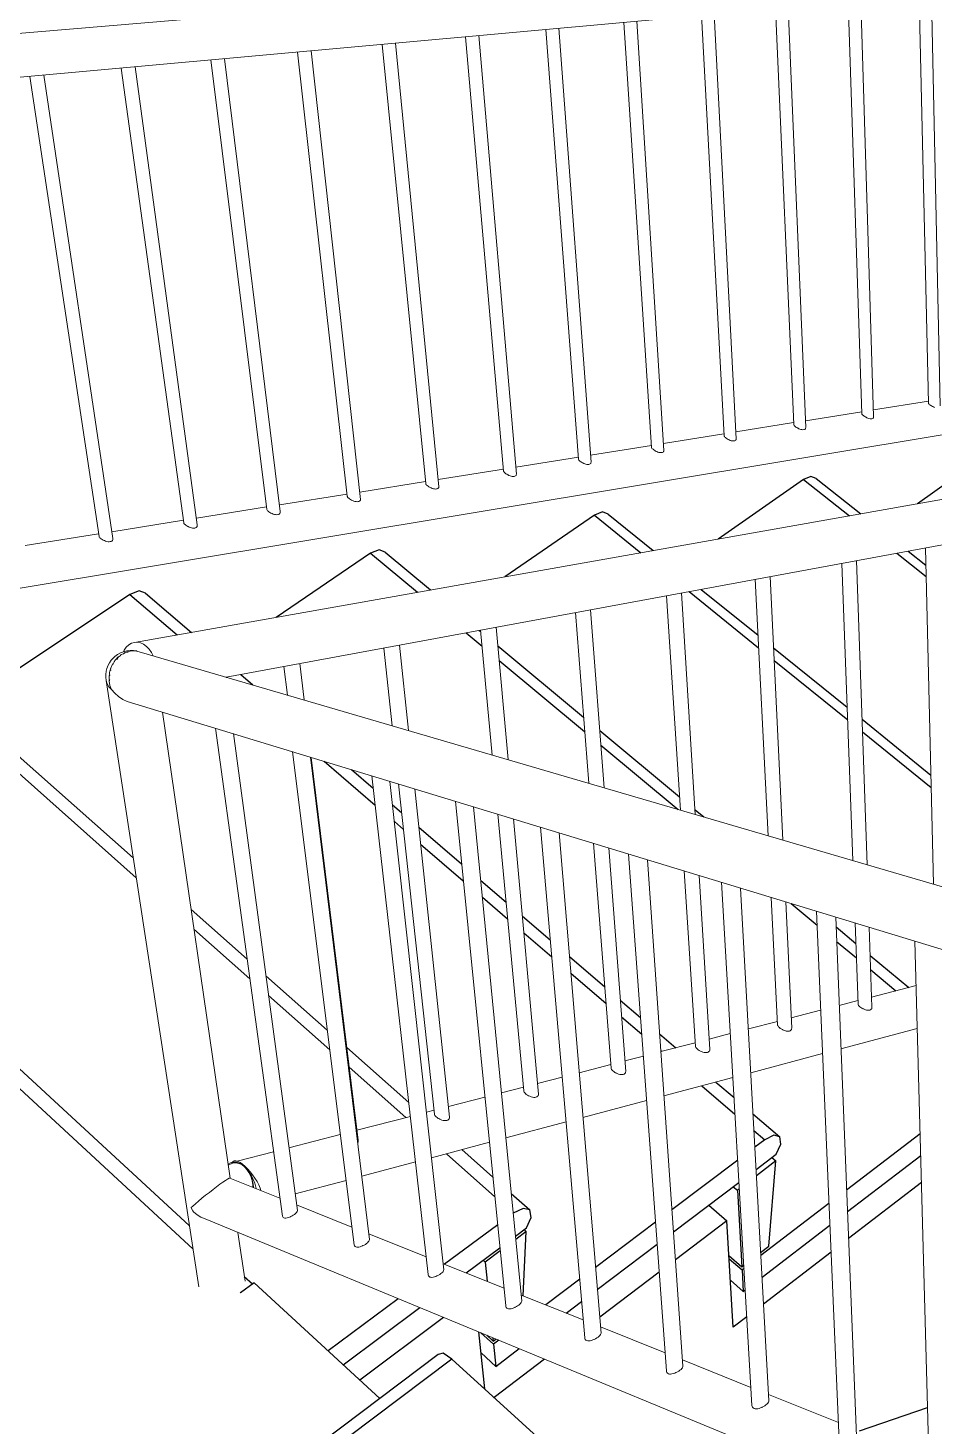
# Model space of a CAD drawing. Header units: millimetres. Extents: x 14140 to 38780, y -11415 to 1223.
# Drawn here: x 31313 to 32616, y -6494 to -4482 of the extents above; entities that cross this region are included whole.
import ezdxf

# ---------------------------------------------------------------- set-up
doc = ezdxf.new("R2010")
doc.units = ezdxf.units.MM
doc.header["$MEASUREMENT"] = 0
doc.layers.add('NewA-Ee_35_10-M_StairsInternal', color=7, linetype='Continuous')
doc.layers.add('NewA-Ss_25_15_60_05-M_BalustradeAndGuardingSystems', color=7, linetype='Continuous')

# ---------------------------------------------------------------- blocks, each defined once
blk = doc.blocks.new('Section Elem_9_2', base_point=(32826.8, -4960.2))
at = {"layer": 'NewA-Ee_35_10-M_StairsInternal', "linetype": 'Continuous'}
for p, q in [((32709.5, -5084.3), (32592.5, -5167.1)), ((32439.5, -5127.7), (32428.6, -5132.2)), ((32446.8, -5130.9), (32439.5, -5127.7)), ((32428.6, -5132.2), (32305.9, -5217.9)), ((32428.6, -5132.2), (32494.8, -5184.4)), ((32446.8, -5130.9), (32511, -5181.5)), ((32128.2, -5183.5), (31999.2, -5272.3)), ((32139.8, -5178.8), (32128.2, -5183.5)), ((32128.2, -5183.5), (32194.9, -5237.6)), ((32147.7, -5182), (32139.8, -5178.8)), ((32147.7, -5182), (32212.5, -5234.4)), ((31806.1, -5238.4), (31670.2, -5330.6)), ((31818.5, -5233.5), (31806.1, -5238.4)), ((31806.1, -5238.4), (31873.4, -5294.6)), ((31827.1, -5236.8), (31818.5, -5233.5)), ((31827.1, -5236.8), (31892.5, -5291.2)), ((32563, -5238.2), (32605.3, -5271.6)), ((32579.2, -5235.2), (32604.9, -5255.5)), ((32281.6, -5290.3), (32363.3, -5356.4)), ((31460, -5297.5), (31218.9, -5458.5)), ((31473.2, -5292.3), (31460, -5297.5)), ((31460, -5297.5), (31527.8, -5355.8)), ((31482.6, -5295.6), (31473.2, -5292.3)), ((31482.6, -5295.6), (31548.5, -5352.2)), ((32264.1, -5293.6), (32364.2, -5374.6)), ((31962.5, -5349.4), (31964.6, -5351.2)), ((31087.9, -5366.1), (31469.1, -5705.4)), ((31112.4, -5364), (31464.8, -5676.9)), ((31943.5, -5352.9), (31966.6, -5372.2)), ((31989.1, -5371.5), (32112.4, -5474.1)), ((32385.5, -5374.3), (32491.6, -5460.1)), ((31991, -5392.5), (32114, -5495)), ((32386.4, -5392.6), (32492.3, -5478.3)), ((31598.6, -5416.7), (31598.7, -5416.8)), ((31619.3, -5412.9), (31636.8, -5427.9)), ((30686.3, -5440.1), (31550.9, -6239.9)), ((30712.9, -5437.7), (31545.8, -6206.3)), ((32512.9, -5477.3), (32612.1, -5557.5)), ((32135.7, -5493.5), (32250.4, -5588.8)), ((32513.6, -5495.5), (32612.5, -5575.7)), ((32137.3, -5514.4), (32248.5, -5607.1)), ((31739.5, -5537.8), (31812.7, -5600.7)), ((31778.9, -5549.8), (31809.9, -5576.5)), ((31837.7, -5600.3), (31850.8, -5611.5)), ((32272.7, -5607.4), (32285.2, -5617.8)), ((31840.4, -5624.5), (31853.5, -5635.8)), ((31875.5, -5632.7), (31937, -5685.5)), ((31878, -5656.9), (31939.4, -5709.6)), ((31964.6, -5709.2), (32001, -5740.4)), ((31967, -5733.4), (32003.2, -5764.5)), ((31548, -5750.8), (31628.7, -5822.5)), ((32411, -5742.4), (32448.2, -5773.4)), ((32024.5, -5760.5), (32064.5, -5794.9)), ((31552.1, -5779.2), (31632.6, -5850.8)), ((32026.7, -5784.6), (32066.6, -5819)), ((32475.6, -5776.2), (32504.1, -5799.9)), ((32476.4, -5796.9), (32504.9, -5820.6)), ((32092, -5818.5), (32142.8, -5862.1)), ((32524.6, -5817), (32580.2, -5863.1)), ((31655.5, -5846.3), (31743.9, -5924.8)), ((32094, -5842.6), (32144.7, -5886.1)), ((32525.4, -5837.7), (32561.6, -5867.9)), ((31659.3, -5874.7), (31747.4, -5953.1)), ((32165.2, -5881.3), (32194.4, -5906.3)), ((32167.1, -5905.3), (32196.1, -5930.3)), ((32221.8, -5929.8), (32245.2, -5949.9)), ((31771.8, -5949.6), (31861, -6028.9)), ((32223.5, -5953.8), (32225, -5955.1)), ((31775.2, -5977.8), (31856.9, -6050.5)), ((32282.6, -6004.6), (32330.2, -6045.6)), ((32302.7, -5999.3), (32328.8, -6021.7)), ((32356.1, -6045.1), (32394.7, -6078.2)), ((32357.4, -6069), (32372.9, -6082.3)), ((32386, -6075.8), (32372.9, -6082.3)), ((32394.7, -6078.2), (32386, -6075.8)), ((32596.5, -6073.8), (32490.7, -6154.7)), ((32372.9, -6082.3), (32358.7, -6093)), ((32389.4, -6103.2), (32396, -6088.6)), ((32396, -6088.6), (32394.7, -6078.2)), ((31915.3, -6102.5), (31984.9, -6164.5)), ((31937.3, -6096.6), (31982.1, -6136.4)), ((32334.1, -6111.6), (32239.5, -6183)), ((32360.5, -6125.1), (32389.4, -6103.2)), ((32389.1, -6112.8), (32361, -6134.1)), ((32378.9, -6235.6), (32389.1, -6112.8)), ((32383.3, -6107.8), (32389.1, -6112.8)), ((32491.9, -6185.8), (32597.4, -6104.9)), ((32241.8, -6215), (32335.9, -6143.7)), ((32327.7, -6149.9), (32333.6, -6154.9)), ((32336.5, -6152.8), (32333.6, -6154.9)), ((32333.6, -6154.9), (32340, -6265.3)), ((32598.4, -6144), (32493.5, -6224.7)), ((32008.5, -6159.8), (32035, -6183.4)), ((32292.6, -6176.5), (32318.5, -6199)), ((32465.4, -6174.1), (32367.4, -6249.1)), ((32011.2, -6187.8), (32011.4, -6188)), ((32011.4, -6188), (32011.2, -6188.1)), ((32025.4, -6181.1), (32011.4, -6188)), ((32035, -6183.4), (32025.4, -6181.1)), ((32030.3, -6209.3), (32036.9, -6194.1)), ((32036.9, -6194.1), (32035, -6183.4)), ((31988.9, -6204.7), (31912.5, -6261.6)), ((32014.4, -6221.1), (32030.3, -6209.3)), ((32029.9, -6214.4), (32014.9, -6225.7)), ((32025.4, -6307), (32029.9, -6214.4)), ((32027, -6211.7), (32029.9, -6214.4)), ((32215.9, -6200.8), (32129.6, -6266)), ((32318.5, -6199), (32244.6, -6255.1)), ((32327.8, -6352.3), (32318.5, -6199)), ((32369.1, -6280), (32466.7, -6205.1)), ((32132.2, -6297.9), (32218.2, -6232.8)), ((32367.1, -6244.6), (32378.9, -6235.6)), ((31943.5, -6274), (31992.2, -6237.7)), ((31967.8, -6255.9), (31970.8, -6258.6)), ((31992.7, -6242.2), (31970.8, -6258.6)), ((32321.5, -6249.1), (32340, -6265.3)), ((32321.8, -6253.6), (32340.3, -6269.8)), ((32468.4, -6244.1), (32371.2, -6318.9)), ((31970.8, -6258.6), (31973.6, -6286.1)), ((32221.1, -6272.9), (32135.6, -6337.9)), ((32340, -6265.3), (32342.9, -6263.1)), ((32343.2, -6267.6), (32340.3, -6269.8)), ((32340.3, -6269.8), (32342.1, -6300.7)), ((31624.5, -6279), (31636.4, -6289.9)), ((32106.9, -6283.1), (32058, -6320.1)), ((32323.6, -6284.5), (32342.1, -6300.7)), ((31618.3, -6302.2), (31618.9, -6302.8)), ((31619.1, -6302.6), (31619.1, -6302.6)), ((31845.9, -6311.2), (31745.1, -6386.3)), ((32087.4, -6331.9), (32109.6, -6315)), ((32342.1, -6300.7), (32344.9, -6298.5)), ((31766.7, -6406.2), (31876.8, -6323.9)), ((32347.2, -6337.3), (32327.8, -6352.3)), ((31910.9, -6338), (31790.6, -6428.2)), ((31970.4, -6441), (31961.8, -6359)), ((31964.8, -6360.3), (31982.9, -6376.7)), ((31973.3, -6363.8), (31982.4, -6372.1)), ((31982, -6367.4), (31982.4, -6372.1)), ((31982.4, -6372.1), (31986.3, -6369.2)), ((31990.6, -6370.9), (31982.9, -6376.7)), ((31982.9, -6376.7), (31986.2, -6408.5)), ((31965, -6389.2), (31986.2, -6408.5)), ((31986.2, -6408.5), (32019.8, -6383)), ((32056.4, -6398.1), (31983.8, -6453.2)), ((32509.5, -6501.5), (32607.2, -6467.8))]:
    blk.add_line(p, q, dxfattribs=at)
blk = doc.blocks.new('Section Elem_10_2', base_point=(32826.8, -4960.2))
at = {"layer": 'NewA-Ee_35_10-M_StairsInternal', "linetype": 'Continuous'}
for p, q in [((31638.8, -6288.2), (31619.1, -6302.6)), ((31819.5, -6454.9), (31638.8, -6288.2)), ((31903.5, -6391.6), (31227.9, -6899.9)), ((31910.7, -6389.7), (31903.5, -6391.6)), ((31923.2, -6397.9), (31910.7, -6389.7)), ((31923.2, -6397.9), (31244.7, -6909.2)), ((32146.2, -6601.2), (31923.2, -6397.9))]:
    blk.add_line(p, q, dxfattribs=at)
blk = doc.blocks.new('Section Elem_14_2', base_point=(32826.8, -4960.2))
at = {"layer": 'NewA-Ss_25_15_60_05-M_BalustradeAndGuardingSystems', "color": 6, "linetype": 'Continuous', "lineweight": 13}
for p, q in [((30532.1, -4555.3), (33094.5, -4338.6)), ((30555.8, -4621.4), (33102.7, -4389.5)), ((32493.1, -4445), (32512.6, -5037.6)), ((32511, -4443.4), (32529.6, -5041.7)), ((32595, -4435.7), (32608.4, -5022.2)), ((32612.6, -4434.1), (32625.1, -5026.3)), ((32281.8, -4464.2), (32314.4, -5069.4)), ((32300.1, -4462.6), (32331.9, -5073.6)), ((32388.7, -4454.5), (32414.6, -5053.3)), ((32406.8, -4452.9), (32431.9, -5057.5)), ((32058, -4484.6), (32105.1, -5103)), ((32076.8, -4482.9), (32123.2, -5107.3)), ((32170.4, -4474.4), (32210.2, -5086.1)), ((32189, -4472.7), (32228, -5090.4)), ((31822.6, -4506.1), (31885.6, -5138.2)), ((31841.8, -4504.3), (31904.3, -5142.6)), ((31942.7, -4495.1), (31997.5, -5120.2)), ((31961.7, -4493.4), (32015.9, -5124.6)), ((31596.2, -4526.7), (31676, -5178.3)), ((31701.1, -4517.1), (31772.6, -5156.3)), ((31720.6, -4515.3), (31791.6, -5160.8)), ((31447.4, -4540.2), (31537.3, -5194.7)), ((31467.6, -4538.4), (31556.8, -5197.6)), ((31576.4, -4528.5), (31656.9, -5175.5)), ((31315.8, -4552.2), (31415.6, -5214.3)), ((31336.3, -4550.3), (31435.4, -5217.1)), ((31466.4, -5366.7), (33934.7, -4929.1)), ((30759.1, -5378.8), (33105.7, -4988.5)), ((31598.5, -5416.7), (33949, -4981.8)), ((32529.3, -5032), (32608.3, -5019.3)), ((32608.5, -5022.5), (32608.4, -5022.2)), ((32608.6, -5022.7), (32608.5, -5022.5)), ((32609, -5023.4), (32608.6, -5022.7)), ((32609.7, -5024.1), (32609, -5023.4)), ((32610.6, -5024.7), (32609.7, -5024.1)), ((32611.7, -5025.6), (32610.6, -5024.7)), ((32612.9, -5026.4), (32611.7, -5025.6)), ((32614.3, -5027.1), (32612.9, -5026.4)), ((32614.3, -5027.1), (32614.6, -5027.2)), ((32615.7, -5027.8), (32614.6, -5027.2)), ((32617.2, -5028.5), (32615.7, -5027.8)), ((32431.5, -5047.6), (32512.5, -5034.7)), ((32512.7, -5037.9), (32512.6, -5037.6)), ((32512.8, -5038.1), (32512.7, -5037.9)), ((32513.2, -5038.8), (32512.8, -5038.1)), ((32513.9, -5039.5), (32513.2, -5038.8)), ((32514.8, -5040.2), (32513.9, -5039.5)), ((32515.9, -5041), (32514.8, -5040.2)), ((32517.1, -5041.8), (32515.9, -5041)), ((32518.5, -5042.5), (32517.1, -5041.8)), ((32518.5, -5042.5), (32518.9, -5042.7)), ((32520, -5043.3), (32518.9, -5042.7)), ((32521.5, -5043.9), (32520, -5043.3)), ((32522.9, -5044.4), (32521.5, -5043.9)), ((32524.4, -5044.7), (32522.9, -5044.4)), ((32525.7, -5044.8), (32524.4, -5044.7)), ((32526.9, -5044.7), (32525.7, -5044.8)), ((32527.9, -5044.5), (32526.9, -5044.7)), ((32528.7, -5044), (32527.9, -5044.5)), ((32529.2, -5043.4), (32528.7, -5044)), ((32529.5, -5042.6), (32529.2, -5043.4)), ((32529.6, -5041.7), (32529.5, -5042.6)), ((32227.3, -5080.3), (32314.2, -5066.4)), ((32314.5, -5069.7), (32314.4, -5069.4)), ((32314.5, -5069.9), (32314.5, -5069.7)), ((32314.9, -5070.6), (32314.5, -5069.9)), ((32331.4, -5063.7), (32414.5, -5050.4)), ((32414.7, -5053.7), (32414.6, -5053.3)), ((32414.8, -5053.8), (32414.7, -5053.7)), ((32415.2, -5054.5), (32414.8, -5053.8)), ((32415.9, -5055.2), (32415.2, -5054.5)), ((32416.8, -5055.9), (32415.9, -5055.2)), ((32417.9, -5056.8), (32416.8, -5055.9)), ((32419.2, -5057.6), (32417.9, -5056.8)), ((32420.5, -5058.3), (32419.2, -5057.6)), ((32420.5, -5058.3), (32420.9, -5058.5)), ((32422, -5059.1), (32420.9, -5058.5)), ((32423.5, -5059.7), (32422, -5059.1)), ((32425, -5060.2), (32423.5, -5059.7)), ((32426.5, -5060.5), (32425, -5060.2)), ((32427.8, -5060.6), (32426.5, -5060.5)), ((32429, -5060.5), (32427.8, -5060.6)), ((32430.1, -5060.3), (32429, -5060.5)), ((32430.9, -5059.8), (32430.1, -5060.3)), ((32431.5, -5059.2), (32430.9, -5059.8)), ((32431.8, -5058.4), (32431.5, -5059.2)), ((32431.9, -5057.5), (32431.8, -5058.4)), ((32122.4, -5097.1), (32210, -5083.1)), ((32210.3, -5086.5), (32210.2, -5086.1)), ((32210.3, -5086.6), (32210.3, -5086.5)), ((32210.7, -5087.4), (32210.3, -5086.6)), ((32211.4, -5088.1), (32210.7, -5087.4)), ((32212.3, -5088.8), (32211.4, -5088.1)), ((32213.4, -5089.7), (32212.3, -5088.8)), ((32214.7, -5090.5), (32213.4, -5089.7)), ((32315.6, -5071.3), (32314.9, -5070.6)), ((32316.5, -5072), (32315.6, -5071.3)), ((32317.6, -5072.9), (32316.5, -5072)), ((32318.9, -5073.8), (32317.6, -5072.9)), ((32320.3, -5074.5), (32318.9, -5073.8)), ((32320.3, -5074.5), (32320.7, -5074.6)), ((32321.8, -5075.3), (32320.7, -5074.6)), ((32323.3, -5075.9), (32321.8, -5075.3)), ((32324.9, -5076.4), (32323.3, -5075.9)), ((32326.3, -5076.7), (32324.9, -5076.4)), ((32327.7, -5076.8), (32326.3, -5076.7)), ((32329, -5076.7), (32327.7, -5076.8)), ((32330, -5076.4), (32329, -5076.7)), ((32330.8, -5076), (32330, -5076.4)), ((32331.5, -5075.3), (32330.8, -5076)), ((32331.8, -5074.5), (32331.5, -5075.3)), ((32331.9, -5073.6), (32331.8, -5074.5)), ((32015, -5114.4), (32104.9, -5100)), ((32105.2, -5103.3), (32105.1, -5103)), ((32105.2, -5103.5), (32105.2, -5103.3)), ((32105.6, -5104.2), (32105.2, -5103.5)), ((32106.3, -5105), (32105.6, -5104.2)), ((32107.2, -5105.7), (32106.3, -5105)), ((32108.3, -5106.6), (32107.2, -5105.7)), ((32109.6, -5107.5), (32108.3, -5106.6)), ((32111.1, -5108.2), (32109.6, -5107.5)), ((32111.1, -5108.2), (32111.4, -5108.4)), ((32112.6, -5109), (32111.4, -5108.4)), ((32114.2, -5109.7), (32112.6, -5109)), ((32115.8, -5110.2), (32114.2, -5109.7)), ((32117.3, -5110.5), (32115.8, -5110.2)), ((32121.1, -5110.2), (32120, -5110.5)), ((32122, -5109.7), (32121.1, -5110.2)), ((32122.7, -5109), (32122, -5109.7)), ((32123.1, -5108.2), (32122.7, -5109)), ((32123.2, -5107.3), (32123.1, -5108.2)), ((32216.1, -5091.3), (32214.7, -5090.5)), ((32216.1, -5091.3), (32216.5, -5091.4)), ((32217.6, -5092.1), (32216.5, -5091.4)), ((32219.2, -5092.7), (32217.6, -5092.1)), ((32220.8, -5093.2), (32219.2, -5092.7)), ((32222.3, -5093.5), (32220.8, -5093.2)), ((32223.7, -5093.6), (32222.3, -5093.5)), ((32224.9, -5093.5), (32223.7, -5093.6)), ((32226, -5093.2), (32224.9, -5093.5)), ((32226.9, -5092.8), (32226, -5093.2)), ((32227.5, -5092.1), (32226.9, -5092.8)), ((32227.9, -5091.3), (32227.5, -5092.1)), ((32228, -5090.4), (32227.9, -5091.3)), ((31903.2, -5132.3), (31997.2, -5117.2)), ((31997.6, -5120.6), (31997.5, -5120.2)), ((31997.6, -5120.8), (31997.6, -5120.6)), ((31998, -5121.5), (31997.6, -5120.8)), ((31998.7, -5122.3), (31998, -5121.5)), ((31999.6, -5123), (31998.7, -5122.3)), ((32000.7, -5123.9), (31999.6, -5123)), ((32002, -5124.8), (32000.7, -5123.9)), ((32003.5, -5125.6), (32002, -5124.8)), ((32003.5, -5125.6), (32003.9, -5125.7)), ((32005, -5126.3), (32003.9, -5125.7)), ((32006.7, -5127), (32005, -5126.3)), ((32008.3, -5127.5), (32006.7, -5127)), ((32009.8, -5127.8), (32008.3, -5127.5)), ((32011.3, -5127.9), (32009.8, -5127.8)), ((32012.6, -5127.8), (32011.3, -5127.9)), ((32013.8, -5127.5), (32012.6, -5127.8)), ((32014.7, -5127), (32013.8, -5127.5)), ((32015.3, -5126.4), (32014.7, -5127)), ((32015.7, -5125.6), (32015.3, -5126.4)), ((32015.9, -5124.6), (32015.7, -5125.6)), ((32118.7, -5110.6), (32117.3, -5110.5)), ((32120, -5110.5), (32118.7, -5110.6)), ((31790.5, -5150.3), (31885.3, -5135.1)), ((31885.7, -5138.6), (31885.6, -5138.2)), ((31885.7, -5138.8), (31885.7, -5138.6)), ((31886.1, -5139.5), (31885.7, -5138.8)), ((31886.7, -5140.3), (31886.1, -5139.5)), ((31887.6, -5141), (31886.7, -5140.3)), ((31888.8, -5142), (31887.6, -5141)), ((31890.1, -5142.8), (31888.8, -5142)), ((31891.6, -5143.6), (31890.1, -5142.8)), ((31891.6, -5143.6), (31892, -5143.8)), ((31893.2, -5144.4), (31892, -5143.8)), ((31894.8, -5145.1), (31893.2, -5144.4)), ((31896.4, -5145.6), (31894.8, -5145.1)), ((31898, -5145.9), (31896.4, -5145.6)), ((31899.5, -5146), (31898, -5145.9)), ((31900.9, -5145.9), (31899.5, -5146)), ((31902, -5145.6), (31900.9, -5145.9)), ((31903, -5145.1), (31902, -5145.6)), ((31903.7, -5144.4), (31903, -5145.1)), ((31904.1, -5143.6), (31903.7, -5144.4)), ((31904.3, -5142.6), (31904.1, -5143.6)), ((31674.9, -5168.8), (31772.3, -5153.2)), ((31772.7, -5156.7), (31772.6, -5156.3)), ((31772.7, -5156.9), (31772.7, -5156.7)), ((31773.1, -5157.7), (31772.7, -5156.9)), ((31773.7, -5158.4), (31773.1, -5157.7)), ((31774.6, -5159.2), (31773.7, -5158.4)), ((31775.8, -5160.1), (31774.6, -5159.2)), ((31777.1, -5161), (31775.8, -5160.1)), ((31778.6, -5161.8), (31777.1, -5161)), ((31778.6, -5161.8), (31779, -5162)), ((31780.2, -5162.6), (31779, -5162)), ((31781.9, -5163.3), (31780.2, -5162.6)), ((31783.6, -5163.8), (31781.9, -5163.3)), ((31785.2, -5164.1), (31783.6, -5163.8)), ((31786.7, -5164.2), (31785.2, -5164.1)), ((31788.1, -5164.1), (31786.7, -5164.2)), ((31789.3, -5163.8), (31788.1, -5164.1)), ((31790.3, -5163.3), (31789.3, -5163.8)), ((31791, -5162.6), (31790.3, -5163.3)), ((31791.4, -5161.8), (31791, -5162.6)), ((31791.6, -5160.8), (31791.4, -5161.8)), ((31555.5, -5187.9), (31656.5, -5171.8)), ((31657.3, -5176.3), (31656.9, -5175.5)), ((31657.9, -5177.1), (31657.3, -5176.3)), ((31658.8, -5177.8), (31657.9, -5177.1)), ((31660, -5178.8), (31658.8, -5177.8)), ((31661.3, -5179.7), (31660, -5178.8)), ((31662.8, -5180.5), (31661.3, -5179.7)), ((31662.8, -5180.5), (31663.2, -5180.6)), ((31664.5, -5181.3), (31663.2, -5180.6)), ((31666.2, -5182), (31664.5, -5181.3)), ((31667.9, -5182.5), (31666.2, -5182)), ((31669.5, -5182.8), (31667.9, -5182.5)), ((31671.1, -5182.9), (31669.5, -5182.8)), ((31672.5, -5182.8), (31671.1, -5182.9)), ((31673.7, -5182.5), (31672.5, -5182.8)), ((31674.7, -5182), (31673.7, -5182.5)), ((31675.5, -5181.3), (31674.7, -5182)), ((31676, -5180.4), (31675.5, -5181.3)), ((31676, -5178.3), (31676, -5178.6)), ((31676.1, -5179.4), (31676, -5178.6)), ((31676.1, -5179.4), (31676, -5180.4)), ((31309.3, -5227.4), (31415, -5210.4)), ((31434, -5207.4), (31536.8, -5190.9)), ((31537.7, -5195.5), (31537.3, -5194.7)), ((31538.3, -5196.3), (31537.7, -5195.5)), ((31539.2, -5197.1), (31538.3, -5196.3)), ((31540.4, -5198), (31539.2, -5197.1)), ((31541.8, -5198.9), (31540.4, -5198)), ((31543.3, -5199.7), (31541.8, -5198.9)), ((31543.3, -5199.7), (31543.7, -5199.9)), ((31545, -5200.6), (31543.7, -5199.9)), ((31546.7, -5201.3), (31545, -5200.6)), ((31548.4, -5201.8), (31546.7, -5201.3)), ((31550.1, -5202.1), (31548.4, -5201.8)), ((31551.7, -5202.2), (31550.1, -5202.1)), ((31553.2, -5202.1), (31551.7, -5202.2)), ((31554.4, -5201.8), (31553.2, -5202.1)), ((31555.4, -5201.2), (31554.4, -5201.8)), ((31556.2, -5200.5), (31555.4, -5201.2)), ((31556.7, -5199.7), (31556.2, -5200.5)), ((31556.9, -5198.6), (31556.7, -5199.7)), ((31556.8, -5197.6), (31556.8, -5197.8)), ((31556.9, -5198.6), (31556.8, -5197.8)), ((31415.9, -5215.1), (31415.6, -5214.3)), ((31416.5, -5215.9), (31415.9, -5215.1)), ((31417.4, -5216.7), (31416.5, -5215.9)), ((31418.6, -5217.6), (31417.4, -5216.7)), ((31420, -5218.6), (31418.6, -5217.6)), ((31421.5, -5219.4), (31420, -5218.6)), ((31421.5, -5219.4), (31421.9, -5219.5)), ((31423.2, -5220.2), (31421.9, -5219.5)), ((31425, -5220.9), (31423.2, -5220.2)), ((31426.8, -5221.4), (31425, -5220.9)), ((31428.5, -5221.8), (31426.8, -5221.4)), ((31430.1, -5221.9), (31428.5, -5221.8)), ((31431.6, -5221.7), (31430.1, -5221.9)), ((31432.9, -5221.4), (31431.6, -5221.7)), ((31434, -5220.9), (31432.9, -5221.4)), ((31434.8, -5220.1), (31434, -5220.9)), ((31435.3, -5219.3), (31434.8, -5220.1)), ((31435.5, -5218.2), (31435.3, -5219.3)), ((31435.4, -5217.1), (31435.4, -5217.4)), ((31435.5, -5218.2), (31435.4, -5217.4)), ((32604.3, -5230.6), (32615.8, -5714.6)), ((32505.1, -5249), (32520.1, -5686.6)), ((32484, -5252.9), (32499.7, -5680.6)), ((32359.3, -5275.9), (32377.8, -5644.9)), ((32380.6, -5272), (32398.8, -5651.1)), ((32231.8, -5299.5), (32251.6, -5608)), ((32253.5, -5295.5), (32273.1, -5614.3)), ((32100.6, -5323.8), (32119.9, -5569.4)), ((32122.5, -5319.8), (32142, -5575.9)), ((31964.4, -5349), (31981.2, -5528.8)), ((31986.6, -5344.9), (32004, -5535.4)), ((31454.8, -5373.7), (31458.2, -5370.4)), ((31458.2, -5370.4), (31462.1, -5368)), ((31462.1, -5368), (31466.4, -5366.7)), ((31466.4, -5366.7), (31470.8, -5366.5)), ((31470.8, -5366.5), (31475.2, -5367.5)), ((31475.2, -5367.5), (31479.6, -5369.4)), ((31479.6, -5369.4), (31483.8, -5372.4)), ((31847.6, -5370.6), (31860.7, -5493.5)), ((31433, -5392.4), (31436.3, -5388.8)), ((31436.3, -5388.8), (31438.5, -5387)), ((31438.5, -5387), (31442.1, -5384.2)), ((31438.5, -5392.7), (31440.1, -5390.9)), ((31440.1, -5390.9), (31441.4, -5391.3)), ((31440.1, -5390.9), (31440.1, -5390.9)), ((31440.3, -5390.7), (31442.7, -5388)), ((31442.9, -5388.6), (31440.3, -5390.7)), ((31440.3, -5390.7), (31440.5, -5390.5)), ((31441.4, -5391.3), (31442.2, -5390.3)), ((31442.1, -5384.2), (31446.2, -5381.9)), ((31442.2, -5390.3), (31442.9, -5388.6)), ((31442.7, -5388), (31443.6, -5387.3)), ((31443.2, -5388.1), (31446.1, -5386.2)), ((31443.6, -5387.3), (31443.2, -5388.1)), ((31446.1, -5386.2), (31447.4, -5384.3)), ((31446.2, -5381.9), (31450.7, -5380.1)), ((31447.4, -5384.2), (31447.5, -5384.2)), ((31447.4, -5384.3), (31447.4, -5384.2)), ((31447.5, -5384.2), (31450.7, -5383.1)), ((31450.7, -5380.1), (31455.4, -5378.9)), ((31450.7, -5383.1), (31452.9, -5381.5)), ((31450.9, -5380.1), (31451.9, -5377.9)), ((31451.6, -5381.9), (31452.6, -5381.3)), ((31452.9, -5381.5), (31451.6, -5381.9)), ((31451.6, -5381.9), (31451.7, -5381.9)), ((31451.9, -5377.9), (31454.8, -5373.7)), ((31452.6, -5381.3), (31455.8, -5380.3)), ((31455.8, -5380.3), (31453.6, -5381.4)), ((31453.6, -5381.4), (31456.2, -5380.9)), ((31455.4, -5378.9), (31460.3, -5378.3)), ((31456, -5380.2), (31458.1, -5379.5)), ((31457.3, -5380.6), (31456, -5380.2)), ((31456, -5380.2), (31456, -5380.2)), ((31456.2, -5380.9), (31457.3, -5380.6)), ((31458.1, -5379.5), (31459.7, -5379.3)), ((31459.7, -5379.3), (31460.1, -5379.2)), ((31460.1, -5379.2), (31463.8, -5378.9)), ((31460.3, -5378.3), (31465.2, -5378.4)), ((31462.9, -5378.8), (31463.7, -5378.7)), ((31463.9, -5378.8), (31462.9, -5378.8)), ((31463.7, -5378.7), (31469.3, -5379)), ((31463.8, -5378.9), (31464, -5378.9)), ((31464, -5378.9), (31463.9, -5378.8)), ((31465.2, -5378.4), (31469.3, -5379)), ((31469.3, -5379), (31469.7, -5379.1)), ((31469.3, -5379), (31469.8, -5379.1)), ((31469.7, -5379.1), (31469.8, -5379.1)), ((31469.8, -5379.1), (31470, -5379.2)), ((31469.8, -5379.1), (31470, -5379.2)), ((31470, -5379.2), (31484.9, -5383.4)), ((31483.8, -5372.4), (31487.7, -5376.4)), ((33607.4, -6005), (31484.9, -5383.4)), ((31487.7, -5376.4), (31491, -5381.1)), ((31491, -5381.1), (31493.6, -5386)), ((31825.1, -5374.8), (31837.2, -5486.6)), ((31425.2, -5412.7), (31425.9, -5407.9)), ((31425.9, -5407.9), (31426.9, -5404)), ((31426.9, -5404), (31428.6, -5399.5)), ((31428.6, -5399.5), (31430.6, -5396.3)), ((31430.4, -5411.7), (31430.7, -5410)), ((31430.8, -5411.7), (31430.4, -5411.7)), ((31430.6, -5396.3), (31433, -5392.4)), ((31430.7, -5410), (31431.7, -5406.2)), ((31430.9, -5414.2), (31430.8, -5411.7)), ((31431.7, -5406.2), (31432.7, -5407.2)), ((31431.7, -5406.3), (31431.7, -5406.2)), ((31432.2, -5404.4), (31432.3, -5404.3)), ((31432.7, -5407.2), (31432.2, -5404.4)), ((31432.3, -5404.3), (31432.4, -5403.8)), ((31432.4, -5403.8), (31435, -5398)), ((31435, -5398), (31435.6, -5397.2)), ((31435.5, -5397.2), (31435.6, -5397.2)), ((31435.6, -5397.2), (31435.6, -5397.9)), ((31435.6, -5397.9), (31435.9, -5397.7)), ((31435.6, -5397.9), (31435.6, -5397.9)), ((31435.9, -5397.7), (31437.3, -5394.5)), ((31437.3, -5394.5), (31437.6, -5394.1)), ((31437.6, -5394.1), (31438.5, -5392.7)), ((31681.3, -5401.4), (31686.5, -5442.5)), ((31704.2, -5397.2), (31710.6, -5449.5)), ((31425.3, -5416.8), (31425.2, -5412.7)), ((31425.7, -5421.6), (31425.3, -5416.8)), ((31427.2, -5426.2), (31425.7, -5421.6)), ((31425.7, -5421.6), (31559.2, -6294.1)), ((31429.8, -5430.5), (31427.2, -5426.2)), ((31433.3, -5434.3), (31429.8, -5430.5)), ((31429.9, -5416.3), (31430.2, -5414.1)), ((31430, -5419.9), (31429.9, -5416.3)), ((31430.9, -5420.4), (31430, -5419.9)), ((31430.1, -5422.6), (31430, -5421)), ((31430, -5421), (31430.4, -5421.9)), ((31431.2, -5428.6), (31430.1, -5422.6)), ((31430.2, -5414.1), (31430.9, -5414.2)), ((31430.4, -5421.9), (31430.8, -5421.7)), ((31430.8, -5421.7), (31430.9, -5420.4)), ((31433.3, -5434.3), (31431.2, -5428.6)), ((31438.1, -5439.8), (31433.3, -5434.3)), ((31443.7, -5444.7), (31438.1, -5439.8)), ((31449.8, -5448.6), (31443.7, -5444.7)), ((31456.2, -5451.5), (31449.8, -5448.6)), ((31456.2, -5451.5), (33572.6, -6096.3)), ((31506.8, -5466.9), (31604, -6137.6)), ((31583.2, -5490.2), (31679.3, -6192.2)), ((31608.8, -5498), (31700.8, -6184)), ((31693.7, -5523.8), (31782.6, -6234.1)), ((31719.5, -5531.7), (31804.5, -6225.8)), ((31720.7, -5532.1), (31788.1, -6083)), ((31807.9, -5558.6), (31889, -6276.1)), ((31834, -5566.6), (31911.5, -6269.7)), ((31846.3, -5570.4), (31898.1, -6045.5)), ((31869.6, -5577.4), (31919.8, -6050)), ((31928, -5595.2), (32000.6, -6321.3)), ((31954.3, -5603.3), (32023.5, -6314.9)), ((31989.2, -5613.9), (32026.4, -6012.2)), ((32011.7, -5620.7), (32047.8, -6016.6)), ((32050.4, -5632.5), (32114.2, -6367.4)), ((32077.1, -5640.7), (32137.5, -6360.9)), ((32126.6, -5655.8), (32152.1, -5979.6)), ((32148.6, -5662.4), (32173.1, -5984)), ((32177.2, -5671.2), (32231.5, -6414.9)), ((32204.3, -5679.4), (32255.3, -6408.3)), ((32257.2, -5695.5), (32273.4, -5948.1)), ((32278.6, -5702.1), (32294, -5952.4)), ((32310.8, -5711.9), (32354.6, -6464.8)), ((32338.2, -5720.2), (32378.9, -6458.2)), ((32382.3, -5733.7), (32391.5, -5917.4)), ((32403.1, -5740), (32411.8, -5921.7)), ((32447.3, -5753.5), (32480.1, -6515.7)), ((32475, -5761.9), (32504.8, -6508.9)), ((32503, -5770.4), (32507.3, -5887.3)), ((32523.3, -5776.6), (32527.2, -5891.6)), ((32589, -5796.6), (32609.9, -6568.3)), ((32590.7, -5860.4), (32526.7, -5877)), ((32507.1, -5882.1), (32480.1, -5889.1)), ((32507.5, -5887.9), (32507.3, -5887.3)), ((32507.5, -5888.1), (32507.5, -5887.9)), ((32508, -5889), (32507.5, -5888.1)), ((32508.8, -5890), (32508, -5889)), ((32509.9, -5890.9), (32508.8, -5890)), ((32511.2, -5891.9), (32509.9, -5890.9)), ((32512.6, -5892.9), (32511.2, -5891.9)), ((32514.2, -5893.7), (32512.6, -5892.9)), ((32514.2, -5893.7), (32514.6, -5893.9)), ((32515.9, -5894.6), (32514.6, -5893.9)), ((32517.7, -5895.3), (32515.9, -5894.6)), ((32526.1, -5894.7), (32525.2, -5895.3)), ((32526.8, -5893.8), (32526.1, -5894.7)), ((32527.1, -5892.8), (32526.8, -5893.8)), ((32527.2, -5891.6), (32527.1, -5892.8)), ((32391.3, -5912.1), (32349.4, -5922.9)), ((32453.4, -5896), (32411.1, -5906.9)), ((32519.4, -5895.7), (32517.7, -5895.3)), ((32521.1, -5896), (32519.4, -5895.7)), ((32522.6, -5896), (32521.1, -5896)), ((32524, -5895.8), (32522.6, -5896)), ((32525.2, -5895.3), (32524, -5895.8)), ((32323.5, -5929.6), (32293.1, -5937.5)), ((32391.7, -5918), (32391.5, -5917.4)), ((32391.7, -5918.2), (32391.7, -5918)), ((32392.2, -5919.1), (32391.7, -5918.2)), ((32393, -5920.1), (32392.2, -5919.1)), ((32394.1, -5921), (32393, -5920.1)), ((32395.4, -5922.1), (32394.1, -5921)), ((32396.8, -5923), (32395.4, -5922.1)), ((32398.5, -5923.9), (32396.8, -5923)), ((32398.5, -5923.9), (32398.9, -5924.1)), ((32400.2, -5924.7), (32398.9, -5924.1)), ((32402, -5925.4), (32400.2, -5924.7)), ((32403.7, -5925.9), (32402, -5925.4)), ((32405.4, -5926.2), (32403.7, -5925.9)), ((32407, -5926.2), (32405.4, -5926.2)), ((32408.4, -5926), (32407, -5926.2)), ((32409.6, -5925.5), (32408.4, -5926)), ((32410.6, -5924.8), (32409.6, -5925.5)), ((32411.3, -5923.9), (32410.6, -5924.8)), ((32411.7, -5922.9), (32411.3, -5923.9)), ((32411.8, -5921.7), (32411.7, -5922.9)), ((32592.4, -5922.1), (32482.6, -5951.4)), ((32273.1, -5942.7), (32223.6, -5955.5)), ((32273.6, -5948.6), (32273.4, -5948.1)), ((32273.6, -5948.9), (32273.6, -5948.6)), ((32274.1, -5949.8), (32273.6, -5948.9)), ((32274.9, -5950.8), (32274.1, -5949.8)), ((32275.9, -5951.7), (32274.9, -5950.8)), ((32277.2, -5952.8), (32275.9, -5951.7)), ((32278.7, -5953.8), (32277.2, -5952.8)), ((32280.4, -5954.7), (32278.7, -5953.8)), ((32280.4, -5954.7), (32280.8, -5954.8)), ((32282.1, -5955.5), (32280.8, -5954.8)), ((32293.5, -5954.7), (32292.8, -5955.6)), ((32293.9, -5953.6), (32293.5, -5954.7)), ((32294, -5952.4), (32293.9, -5953.6)), ((32151.6, -5974.1), (32106.1, -5985.9)), ((32198.5, -5962), (32171.9, -5968.9)), ((32283.9, -5956.2), (32282.1, -5955.5)), ((32285.7, -5956.7), (32283.9, -5956.2)), ((32287.5, -5957), (32285.7, -5956.7)), ((32289.1, -5957), (32287.5, -5957)), ((32290.6, -5956.7), (32289.1, -5957)), ((32291.8, -5956.3), (32290.6, -5956.7)), ((32292.8, -5955.6), (32291.8, -5956.3)), ((32456.1, -5958.4), (32352.8, -5985.9)), ((32081.6, -5992.3), (32046.4, -6001.4)), ((32152.2, -5980.2), (32152.1, -5979.6)), ((32152.2, -5980.4), (32152.2, -5980.2)), ((32152.7, -5981.4), (32152.2, -5980.4)), ((32153.5, -5982.4), (32152.7, -5981.4)), ((32154.5, -5983.3), (32153.5, -5982.4)), ((32155.8, -5984.4), (32154.5, -5983.3)), ((32157.4, -5985.4), (32155.8, -5984.4)), ((32159, -5986.3), (32157.4, -5985.4)), ((32159, -5986.3), (32159.5, -5986.5)), ((32160.8, -5987.2), (32159.5, -5986.5)), ((32162.7, -5987.9), (32160.8, -5987.2)), ((32164.5, -5988.4), (32162.7, -5987.9)), ((32166.3, -5988.6), (32164.5, -5988.4)), ((32167.9, -5988.6), (32166.3, -5988.6)), ((32169.4, -5988.4), (32167.9, -5988.6)), ((32170.7, -5987.9), (32169.4, -5988.4)), ((32171.7, -5987.2), (32170.7, -5987.9)), ((32172.5, -5986.3), (32171.7, -5987.2)), ((32172.9, -5985.2), (32172.5, -5986.3)), ((32173.1, -5984), (32172.9, -5985.2)), ((32327.2, -5992.8), (32228.1, -6019.2)), ((32025.9, -6006.7), (31994.4, -6014.9)), ((32026.5, -6012.8), (32026.4, -6012.2)), ((32026.5, -6013), (32026.5, -6012.8)), ((32027, -6014.1), (32026.5, -6013)), ((32027.8, -6015), (32027, -6014.1)), ((32028.8, -6016), (32027.8, -6015)), ((31970.6, -6021), (31918.2, -6034.6)), ((32030.1, -6017.1), (32028.8, -6016)), ((32031.7, -6018.2), (32030.1, -6017.1)), ((32033.4, -6019), (32031.7, -6018.2)), ((32033.4, -6019), (32033.8, -6019.2)), ((32035.2, -6019.9), (32033.8, -6019.2)), ((32037.1, -6020.6), (32035.2, -6019.9)), ((32039, -6021.1), (32037.1, -6020.6)), ((32040.8, -6021.4), (32039, -6021.1)), ((32042.5, -6021.4), (32040.8, -6021.4)), ((32044, -6021.1), (32042.5, -6021.4)), ((32045.3, -6020.6), (32044, -6021.1)), ((32046.4, -6019.9), (32045.3, -6020.6)), ((32047.2, -6019), (32046.4, -6019.9)), ((32047.6, -6017.9), (32047.2, -6019)), ((32047.8, -6016.6), (32047.6, -6017.9)), ((32203.1, -6025.8), (32111.5, -6050.2)), ((31863.3, -6048.8), (31786.4, -6068.8)), ((31897.5, -6040), (31886.5, -6042.8)), ((31898.1, -6046.1), (31898.1, -6045.5)), ((31898.2, -6046.4), (31898.1, -6046.1)), ((31898.6, -6047.4), (31898.2, -6046.4)), ((31899.4, -6048.4), (31898.6, -6047.4)), ((31900.4, -6049.4), (31899.4, -6048.4)), ((31901.8, -6050.5), (31900.4, -6049.4)), ((31903.3, -6051.6), (31901.8, -6050.5)), ((31905.1, -6052.5), (31903.3, -6051.6)), ((31905.1, -6052.5), (31905.5, -6052.7)), ((31906.9, -6053.4), (31905.5, -6052.7)), ((31908.8, -6054.1), (31906.9, -6053.4)), ((31910.7, -6054.6), (31908.8, -6054.1)), ((31912.6, -6054.8), (31910.7, -6054.6)), ((31914.3, -6054.8), (31912.6, -6054.8)), ((31915.9, -6054.6), (31914.3, -6054.8)), ((31917.3, -6054.1), (31915.9, -6054.6)), ((31918.4, -6053.3), (31917.3, -6054.1)), ((31919.2, -6052.4), (31918.4, -6053.3)), ((31919.7, -6051.3), (31919.2, -6052.4)), ((31919.8, -6050), (31919.7, -6051.3)), ((31762.6, -6074.9), (31688.7, -6094)), ((32087.2, -6056.7), (32000.7, -6079.7)), ((31787.5, -6086.8), (31787.4, -6086.9)), ((31788.1, -6085.6), (31787.5, -6086.8)), ((31788.1, -6083), (31788.1, -6083.3)), ((31788.2, -6084.3), (31788.1, -6083.3)), ((31788.2, -6084.3), (31788.1, -6085.6)), ((31977.1, -6086), (31893.7, -6108.2)), ((31601.1, -6117.7), (31604.6, -6115.8)), ((31604, -6117.3), (31608.1, -6115.9)), ((31604.6, -6115.8), (31608.5, -6114.9)), ((31606.9, -6115.3), (31604.6, -6115.8)), ((31606.2, -6115.4), (31608.4, -6113.8)), ((31606.9, -6115.3), (31610, -6114.6)), ((31608.1, -6115.9), (31612.4, -6115.6)), ((31608.4, -6113.8), (31610.1, -6112.9)), ((31608.5, -6114.9), (31612.6, -6115)), ((31610, -6114.6), (31613.4, -6114.8)), ((31610.1, -6112.9), (31612.4, -6112.8)), ((31612.4, -6112.8), (31615.2, -6113.6)), ((31612.4, -6115.6), (31616.6, -6116.4)), ((31612.6, -6115), (31616.7, -6116.1)), ((31613.4, -6114.8), (31617.1, -6116)), ((31666.6, -6099.8), (31614.3, -6113.3)), ((31615.2, -6113.6), (31618.3, -6115.1)), ((31616.7, -6116.1), (31620.8, -6118.2)), ((31617.1, -6116), (31620.9, -6118.2)), ((31618.3, -6115.1), (31621.8, -6117.5)), ((31870.7, -6114.3), (31793.3, -6135)), ((31601.3, -6119), (31604, -6117.3)), ((31616.6, -6116.4), (31620.8, -6118.2)), ((31624.7, -6121.2), (31620.8, -6118.2)), ((31620.8, -6118.2), (31624.7, -6121.2)), ((31620.9, -6118.2), (31624.7, -6121.2)), ((31621.8, -6117.5), (31625.4, -6120.6)), ((31624.7, -6121.2), (31628.2, -6124.9)), ((31628.2, -6125), (31624.7, -6121.2)), ((31624.7, -6121.2), (31628.3, -6124.9)), ((31625.4, -6120.6), (31629.2, -6124.3)), ((31628.2, -6124.9), (31631.3, -6129.4)), ((31631.2, -6129.7), (31628.2, -6125)), ((31628.3, -6124.9), (31631.7, -6129.3)), ((31629.2, -6124.3), (31632.9, -6128.4)), ((31633.7, -6135), (31631.2, -6129.7)), ((31631.3, -6129.4), (31633.9, -6134.5)), ((31631.7, -6129.3), (31634.8, -6134.3)), ((31632.9, -6128.4), (31636.5, -6133)), ((31635.6, -6140.9), (31633.7, -6135)), ((31633.9, -6134.5), (31635.9, -6140)), ((31634.8, -6134.3), (31637.4, -6139.6)), ((31636.5, -6133), (31639.8, -6137.8)), ((31574.2, -6158.1), (31579.6, -6153.9)), ((31579.6, -6153.9), (31584.7, -6150)), ((31584.7, -6150), (31589.5, -6146.5)), ((31589.5, -6146.5), (31593.8, -6143.4)), ((31593.8, -6143.4), (31597.5, -6140.9)), ((31597.5, -6140.9), (31600.5, -6139.1)), ((31600.5, -6139.1), (31602.6, -6137.9)), ((31602.6, -6137.9), (31603.8, -6137.5)), ((31675.7, -6166.4), (31603.8, -6137.5)), ((31636.7, -6147.1), (31635.6, -6140.9)), ((31635.9, -6140), (31637.3, -6145.7)), ((31636.9, -6150.8), (31636.7, -6147.1)), ((31637.3, -6145.7), (31637.9, -6151.2)), ((31637.4, -6139.6), (31639.6, -6145.1)), ((31639.6, -6145.1), (31641.1, -6150.6)), ((31639.8, -6137.8), (31642.8, -6142.7)), ((31641.1, -6150.6), (31641.5, -6152.6)), ((31642.8, -6142.7), (31645.4, -6147.5)), ((31645.4, -6147.5), (31647.4, -6152.1)), ((31647.4, -6152.1), (31648.5, -6155.5)), ((31770.9, -6140.9), (31697.6, -6160.4)), ((31550.3, -6177.8), (31554.2, -6174.4)), ((31554.2, -6174.4), (31558.7, -6170.6)), ((31558.7, -6170.6), (31563.6, -6166.5)), ((31563.6, -6166.5), (31568.8, -6162.3)), ((31568.8, -6162.3), (31574.2, -6158.1)), ((31675.7, -6166.3), (31675.5, -6166.3)), ((31779.3, -6208), (31699.7, -6176.1)), ((31547.9, -6180), (31550.3, -6177.8)), ((31548.4, -6181.3), (31547.9, -6180)), ((31550.6, -6184.8), (31548.4, -6181.3)), ((31550.6, -6184.8), (31550.5, -6184.7)), ((31551.5, -6185.9), (31550.6, -6184.8)), ((31556.6, -6190.3), (31551.5, -6185.9)), ((31562.2, -6193.8), (31556.6, -6190.3)), ((31568.1, -6196.4), (31562.2, -6193.8)), ((31568.1, -6196.4), (33371.4, -6941.3)), ((31679.7, -6193.3), (31679.3, -6192.2)), ((31680.4, -6194.1), (31679.7, -6193.3)), ((31681.5, -6194.7), (31680.4, -6194.1)), ((31682.7, -6195), (31681.5, -6194.7)), ((31684.2, -6195.1), (31682.7, -6195)), ((31685.9, -6194.9), (31684.2, -6195.1)), ((31687.7, -6194.5), (31685.9, -6194.9)), ((31689.5, -6193.8), (31687.7, -6194.5)), ((31689.5, -6193.8), (31690.9, -6193.1)), ((31691.4, -6192.9), (31690.9, -6193.1)), ((31693.2, -6192), (31691.4, -6192.9)), ((31695, -6190.9), (31693.2, -6192)), ((31696.5, -6189.8), (31695, -6190.9)), ((31697.9, -6188.7), (31696.5, -6189.8)), ((31699.1, -6187.7), (31697.9, -6188.7)), ((31700, -6186.6), (31699.1, -6187.7)), ((31700, -6186.6), (31700.1, -6186.3)), ((31700.6, -6185.7), (31700.1, -6186.3)), ((31700.9, -6184.8), (31700.6, -6185.7)), ((31700.8, -6184), (31700.9, -6184.8)), ((31615.4, -6215.9), (31625.5, -6286.1)), ((31783, -6235.2), (31782.6, -6234.1)), ((31783.8, -6236), (31783, -6235.2)), ((31784.9, -6236.6), (31783.8, -6236)), ((31786.2, -6237), (31784.9, -6236.6)), ((31789.4, -6236.9), (31787.7, -6237.1)), ((31791.2, -6236.4), (31789.4, -6236.9)), ((31793.1, -6235.7), (31791.2, -6236.4)), ((31793.1, -6235.7), (31794.5, -6235)), ((31795, -6234.8), (31794.5, -6235)), ((31796.9, -6233.9), (31795, -6234.8)), ((31798.6, -6232.9), (31796.9, -6233.9)), ((31800.2, -6231.7), (31798.6, -6232.9)), ((31801.6, -6230.6), (31800.2, -6231.7)), ((31802.8, -6229.5), (31801.6, -6230.6)), ((31803.7, -6228.4), (31802.8, -6229.5)), ((31886.1, -6251), (31803.5, -6217.8)), ((31803.7, -6228.4), (31803.8, -6228.2)), ((31804.3, -6227.5), (31803.8, -6228.2)), ((31804.5, -6226.6), (31804.3, -6227.5)), ((31804.5, -6225.8), (31804.5, -6226.6)), ((31787.7, -6237.1), (31786.2, -6237)), ((31889.1, -6277.3), (31889, -6276.1)), ((31905.6, -6276.1), (31903.8, -6277.2)), ((31907.2, -6274.9), (31905.6, -6276.1)), ((31908.6, -6273.8), (31907.2, -6274.9)), ((31909.8, -6272.7), (31908.6, -6273.8)), ((31910.7, -6271.6), (31909.8, -6272.7)), ((31998.1, -6296), (31910.5, -6260.8)), ((31910.7, -6271.6), (31910.8, -6271.3)), ((31911.2, -6270.6), (31910.8, -6271.3)), ((31911.5, -6269.7), (31911.2, -6270.6)), ((31889.6, -6278.4), (31889.1, -6277.3)), ((31890.4, -6279.3), (31889.6, -6278.4)), ((31891.5, -6279.9), (31890.4, -6279.3)), ((31892.9, -6280.3), (31891.5, -6279.9)), ((31894.4, -6280.4), (31892.9, -6280.3)), ((31896.2, -6280.2), (31894.4, -6280.4)), ((31898, -6279.7), (31896.2, -6280.2)), ((31899.9, -6279), (31898, -6279.7)), ((31899.9, -6279), (31901.4, -6278.3)), ((31901.9, -6278.1), (31901.4, -6278.3)), ((31903.8, -6277.2), (31901.9, -6278.1)), ((32022.8, -6316.8), (32021.9, -6318)), ((32112, -6341.7), (32022.7, -6305.8)), ((32022.8, -6316.8), (32022.9, -6316.5)), ((32023.3, -6315.8), (32022.9, -6316.5)), ((32023.5, -6314.9), (32023.3, -6315.8)), ((32000.8, -6322.6), (32000.6, -6321.3)), ((32001.3, -6323.7), (32000.8, -6322.6)), ((32002.1, -6324.6), (32001.3, -6323.7)), ((32003.3, -6325.3), (32002.1, -6324.6)), ((32004.7, -6325.7), (32003.3, -6325.3)), ((32006.3, -6325.8), (32004.7, -6325.7)), ((32008.1, -6325.6), (32006.3, -6325.8)), ((32010, -6325.1), (32008.1, -6325.6)), ((32011.9, -6324.4), (32010, -6325.1)), ((32011.9, -6324.4), (32013.4, -6323.7)), ((32013.9, -6323.5), (32013.4, -6323.7)), ((32015.8, -6322.5), (32013.9, -6323.5)), ((32017.6, -6321.4), (32015.8, -6322.5)), ((32019.3, -6320.2), (32017.6, -6321.4)), ((32020.7, -6319.1), (32019.3, -6320.2)), ((32021.9, -6318), (32020.7, -6319.1)), ((32229.6, -6389), (32136.8, -6351.7)), ((32114.4, -6368.7), (32114.2, -6367.4)), ((32114.9, -6369.8), (32114.4, -6368.7)), ((32115.8, -6370.7), (32114.9, -6369.8)), ((32117, -6371.4), (32115.8, -6370.7)), ((32118.4, -6371.8), (32117, -6371.4)), ((32120.1, -6371.9), (32118.4, -6371.8)), ((32121.9, -6371.7), (32120.1, -6371.9)), ((32123.8, -6371.3), (32121.9, -6371.7)), ((32125.8, -6370.5), (32123.8, -6371.3)), ((32125.8, -6370.5), (32127.4, -6369.8)), ((32127.8, -6369.6), (32127.4, -6369.8)), ((32129.8, -6368.7), (32127.8, -6369.6)), ((32131.6, -6367.5), (32129.8, -6368.7)), ((32133.3, -6366.3), (32131.6, -6367.5)), ((32134.7, -6365.2), (32133.3, -6366.3)), ((32135.9, -6364), (32134.7, -6365.2)), ((32136.8, -6362.8), (32135.9, -6364)), ((32136.8, -6362.8), (32136.9, -6362.5)), ((32137.3, -6361.8), (32136.9, -6362.5)), ((32137.5, -6360.9), (32137.3, -6361.8)), ((32231.7, -6416.3), (32231.5, -6414.9)), ((32232.3, -6417.4), (32231.7, -6416.3)), ((32233.2, -6418.4), (32232.3, -6417.4)), ((32243.5, -6418.2), (32245.1, -6417.5)), ((32245.6, -6417.3), (32245.1, -6417.5)), ((32247.6, -6416.3), (32245.6, -6417.3)), ((32249.4, -6415.2), (32247.6, -6416.3)), ((32251.1, -6413.9), (32249.4, -6415.2)), ((32252.6, -6412.8), (32251.1, -6413.9)), ((32253.7, -6411.6), (32252.6, -6412.8)), ((32254.6, -6410.4), (32253.7, -6411.6)), ((32353.1, -6438.7), (32254.6, -6399.1)), ((32254.6, -6410.4), (32254.7, -6410.1)), ((32255.1, -6409.3), (32254.7, -6410.1)), ((32255.3, -6408.3), (32255.1, -6409.3)), ((32234.4, -6419.1), (32233.2, -6418.4)), ((32235.9, -6419.5), (32234.4, -6419.1)), ((32237.6, -6419.6), (32235.9, -6419.5)), ((32239.5, -6419.4), (32237.6, -6419.6)), ((32241.5, -6419), (32239.5, -6419.4)), ((32243.5, -6418.2), (32241.5, -6419)), ((32478.9, -6489.2), (32378.4, -6448.8)), ((32378.9, -6458.2), (32378.8, -6459.2)), ((32354.9, -6466.2), (32354.6, -6464.8)), ((32355.5, -6467.4), (32354.9, -6466.2)), ((32356.4, -6468.4), (32355.5, -6467.4)), ((32357.7, -6469.1), (32356.4, -6468.4)), ((32359.2, -6469.5), (32357.7, -6469.1)), ((32361, -6469.7), (32359.2, -6469.5)), ((32362.9, -6469.5), (32361, -6469.7)), ((32365, -6469), (32362.9, -6469.5)), ((32367, -6468.3), (32365, -6469)), ((32367, -6468.3), (32368.6, -6467.5)), ((32369.1, -6467.3), (32368.6, -6467.5)), ((32371.2, -6466.3), (32369.1, -6467.3)), ((32373.1, -6465.2), (32371.2, -6466.3)), ((32374.8, -6463.9), (32373.1, -6465.2)), ((32376.2, -6462.7), (32374.8, -6463.9)), ((32377.4, -6461.5), (32376.2, -6462.7)), ((32378.2, -6460.2), (32377.4, -6461.5)), ((32378.2, -6460.2), (32378.4, -6459.9)), ((32378.8, -6459.2), (32378.4, -6459.9))]:
    blk.add_line(p, q, dxfattribs=at)

msp = doc.modelspace()

# ---------------------------------------------------------------- block references
at = {"layer": 'NewA-Ee_35_10-M_StairsInternal', "lineweight": 0}
for name in ['Section Elem_9_2', 'Section Elem_10_2']:
    msp.add_blockref(name, (32826.8, -4960.2), dxfattribs=at)
at = {"layer": 'NewA-Ss_25_15_60_05-M_BalustradeAndGuardingSystems', "lineweight": 0}
msp.add_blockref('Section Elem_14_2', (32826.8, -4960.2), dxfattribs=at)

doc.saveas('drawing.dxf')
